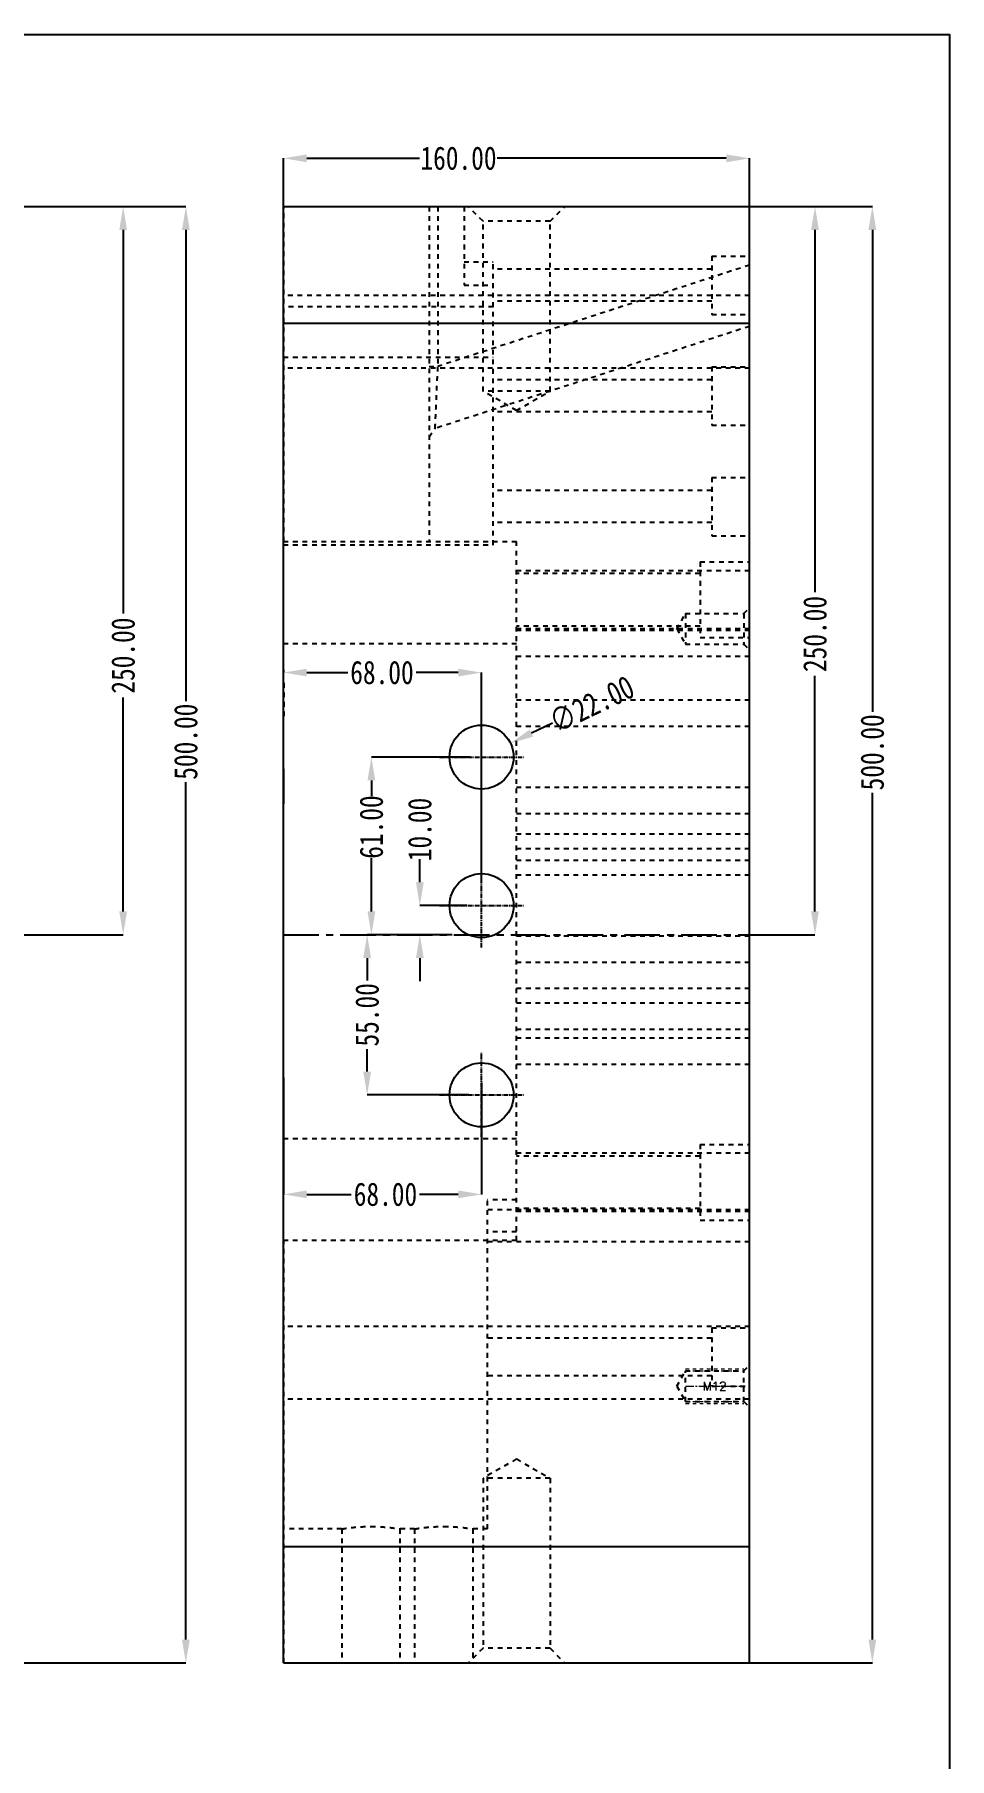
# Model space of a CAD drawing. Header units: millimetres. Extents: x 1188 to 10032, y -1727 to 798.
# Drawn here: x 5215 to 5529, y -1024 to -432 of the extents above; entities that cross this region are included whole.
import ezdxf
from ezdxf.enums import TextEntityAlignment as Align

# ---------------------------------------------------------------- set-up
doc = ezdxf.new("R2010")
doc.units = ezdxf.units.MM
doc.header["$LTSCALE"] = 16.335
doc.header["$PDMODE"] = 3
doc.header["$PDSIZE"] = 0.3125
doc.linetypes.add('CENTER', pattern=[0.6, 0.375, -0.075, 0.075, -0.075])
doc.linetypes.add('HIDDEN', pattern=[0.2, 0.1, -0.1])
doc.layers.get('0').update_dxf_attribs({"linetype": 'CONTINUOUS'})
doc.layers.get('Defpoints').update_dxf_attribs({"linetype": 'CONTINUOUS'})
doc.layers.add('DEFAULT_2', color=8, linetype='HIDDEN')
doc.layers.add('screw', color=33, linetype='CONTINUOUS', lineweight=13)
doc.styles.get("Standard").update_dxf_attribs({"font": 'txt', "width": 0.8})
doc.styles.add('TXT', font='txt.shx', dxfattribs={"bigfont": 'gbcbig.shx'})
doc.dimstyles.new('11', dxfattribs={"dimtxt": 8, "dimasz": 8, "dimexe": 0, "dimexo": 0, "dimgap": 0, "dimtad": 0, "dimzin": 0, "dimdsep": 46, "dimtxsty": 'Standard', "dimcen": 0, "dimclrd": 4, "dimclre": 4, "dimclrt": 6, "dimazin": 0, "dimtfac": 1, "dimtofl": 0, "dimtmove": 0, "dimatfit": 3, "dimfxl": 0, "dimtolj": 1, "dimtzin": 0, "dimarcsym": 0})

# ---------------------------------------------------------------- blocks, each defined once
blk = doc.blocks.new('*D313')
at = {"color": 4, "lineweight": -2, "transparency": 16777216}
for p, q in [((5364.89, -680.14), (5330.95, -680.14)), ((5330.95, -688.14), (5330.95, -693.52)), ((5330.95, -733.14), (5330.95, -714.85)), ((5347.75, -741.14), (5330.95, -741.14))]:
    blk.add_line(p, q, dxfattribs=at)
at = {"color": 4, "transparency": 16777216}
for points in [[(5329.61, -688.14), (5332.28, -688.14), (5330.95, -680.14)], [(5329.61, -733.14), (5332.28, -733.14), (5330.95, -741.14)]]:
    blk.add_solid(points, dxfattribs=at)
at = {"layer": 'Defpoints', "color": 0, "transparency": 16777216}
for p in [(5364.89, -680.14), (5330.95, -741.14), (5347.75, -741.14)]:
    blk.add_point(p, dxfattribs=at)
at = {"color": 6, "transparency": 16777216, "insert": (5330.95, -704.18), "char_height": 8, "attachment_point": 5, "rotation": 90}
blk.add_mtext('\\A1;61.00', dxfattribs=at)
blk = doc.blocks.new('*D314')
at = {"color": 4, "lineweight": -2, "transparency": 16777216}
for p, q in [((5347.57, -723.14), (5347.57, -715.14)), ((5363.83, -731.14), (5347.57, -731.14)), ((5358.69, -741.14), (5347.57, -741.14)), ((5347.57, -749.14), (5347.57, -757.14))]:
    blk.add_line(p, q, dxfattribs=at)
at = {"color": 4, "transparency": 16777216}
for points in [[(5346.24, -723.14), (5348.9, -723.14), (5347.57, -731.14)], [(5346.24, -749.14), (5348.9, -749.14), (5347.57, -741.14)]]:
    blk.add_solid(points, dxfattribs=at)
at = {"layer": 'Defpoints', "color": 0, "transparency": 16777216}
for p in [(5363.83, -731.14), (5347.57, -741.14), (5358.69, -741.14)]:
    blk.add_point(p, dxfattribs=at)
at = {"color": 6, "transparency": 16777216, "insert": (5347.57, -705.01), "char_height": 8, "attachment_point": 5, "rotation": 90}
blk.add_mtext('\\A1;10.00', dxfattribs=at)
blk = doc.blocks.new('*D315')
at = {"color": 4, "lineweight": -2, "transparency": 16777216}
for p, q in [((5353.13, -741.14), (5329.49, -741.14)), ((5329.49, -749.14), (5329.49, -756.91)), ((5329.49, -788.14), (5329.49, -780.38)), ((5364.37, -796.14), (5329.49, -796.14))]:
    blk.add_line(p, q, dxfattribs=at)
at = {"color": 4, "transparency": 16777216}
for points in [[(5328.16, -749.14), (5330.83, -749.14), (5329.49, -741.14)], [(5328.16, -788.14), (5330.83, -788.14), (5329.49, -796.14)]]:
    blk.add_solid(points, dxfattribs=at)
at = {"layer": 'Defpoints', "color": 0, "transparency": 16777216}
for p in [(5353.13, -741.14), (5329.49, -796.14), (5364.37, -796.14)]:
    blk.add_point(p, dxfattribs=at)
at = {"color": 6, "transparency": 16777216, "insert": (5329.49, -768.65), "char_height": 8, "attachment_point": 5, "rotation": 90}
blk.add_mtext('\\A1;55.00', dxfattribs=at)
blk = doc.blocks.new('*D316')
at = {"color": 4, "lineweight": -2, "transparency": 16777216}
for p, q in [((5300.76, -790.13), (5300.76, -830.29)), ((5368.76, -791.88), (5368.76, -830.29)), ((5308.76, -830.29), (5324.04, -830.29)), ((5360.76, -830.29), (5347.51, -830.29))]:
    blk.add_line(p, q, dxfattribs=at)
at = {"color": 4, "transparency": 16777216}
for points in [[(5308.76, -828.96), (5308.76, -831.62), (5300.76, -830.29)], [(5360.76, -828.96), (5360.76, -831.62), (5368.76, -830.29)]]:
    blk.add_solid(points, dxfattribs=at)
at = {"layer": 'Defpoints', "color": 0, "transparency": 16777216}
for p in [(5300.76, -790.13), (5368.76, -791.88), (5300.76, -830.29)]:
    blk.add_point(p, dxfattribs=at)
at = {"color": 6, "transparency": 16777216, "insert": (5335.77, -830.29), "char_height": 8, "attachment_point": 5}
blk.add_mtext('\\A1;68.00', dxfattribs=at)
blk = doc.blocks.new('*D317')
at = {"color": 4, "lineweight": -2, "transparency": 16777216}
for p, q in [((5300.76, -650.2), (5300.76, -651.14)), ((5308.76, -651.14), (5322.83, -651.14)), ((5360.76, -651.14), (5346.3, -651.14)), ((5368.76, -723.16), (5368.76, -651.14))]:
    blk.add_line(p, q, dxfattribs=at)
at = {"color": 4, "transparency": 16777216}
for points in [[(5308.76, -649.8), (5308.76, -652.47), (5300.76, -651.14)], [(5360.76, -649.8), (5360.76, -652.47), (5368.76, -651.14)]]:
    blk.add_solid(points, dxfattribs=at)
at = {"layer": 'Defpoints', "color": 0, "transparency": 16777216}
for p in [(5300.76, -650.2), (5300.76, -651.14), (5368.76, -723.16)]:
    blk.add_point(p, dxfattribs=at)
at = {"color": 6, "transparency": 16777216, "insert": (5334.57, -651.14), "char_height": 8, "attachment_point": 5}
blk.add_mtext('\\A1;68.00', dxfattribs=at)
blk = doc.blocks.new('*D318')
at = {"color": 4, "lineweight": -2, "transparency": 16777216}
for p, q in [((5442.08, -491.14), (5483.21, -491.14)), ((5483.21, -499.14), (5483.21, -623.5)), ((5483.21, -733.14), (5483.21, -652.3)), ((5457.09, -741.14), (5483.21, -741.14))]:
    blk.add_line(p, q, dxfattribs=at)
at = {"color": 4, "transparency": 16777216}
for points in [[(5481.87, -499.14), (5484.54, -499.14), (5483.21, -491.14)], [(5481.87, -733.14), (5484.54, -733.14), (5483.21, -741.14)]]:
    blk.add_solid(points, dxfattribs=at)
at = {"layer": 'Defpoints', "color": 0, "transparency": 16777216}
for p in [(5442.08, -491.14), (5457.09, -741.14), (5483.21, -741.14)]:
    blk.add_point(p, dxfattribs=at)
at = {"color": 6, "transparency": 16777216, "insert": (5483.21, -637.9), "char_height": 8, "attachment_point": 5, "rotation": 90}
blk.add_mtext('\\A1;250.00', dxfattribs=at)
blk = doc.blocks.new('*D319')
at = {"color": 4, "lineweight": -2, "transparency": 16777216}
for p, q in [((5442.08, -491.14), (5502.9, -491.14)), ((5502.9, -499.14), (5502.9, -664.65)), ((5502.9, -983.14), (5502.9, -692.38)), ((5426.66, -991.14), (5502.9, -991.14))]:
    blk.add_line(p, q, dxfattribs=at)
at = {"color": 4, "transparency": 16777216}
for points in [[(5501.57, -499.14), (5504.24, -499.14), (5502.9, -491.14)], [(5501.57, -983.14), (5504.24, -983.14), (5502.9, -991.14)]]:
    blk.add_solid(points, dxfattribs=at)
at = {"layer": 'Defpoints', "color": 0, "transparency": 16777216}
for p in [(5442.08, -491.14), (5426.66, -991.14), (5502.9, -991.14)]:
    blk.add_point(p, dxfattribs=at)
at = {"color": 6, "transparency": 16777216, "insert": (5502.9, -678.52), "char_height": 8, "attachment_point": 5, "rotation": 90}
blk.add_mtext('\\A1;500.00', dxfattribs=at)
blk = doc.blocks.new('*D320')
at = {"color": 4, "lineweight": -2, "transparency": 16777216}
blk.add_line((5393.1, -668.47), (5385.89, -671.93), dxfattribs=at)
at = {"color": 4, "transparency": 16777216}
blk.add_solid([(5385.31, -670.72), (5386.46, -673.13), (5378.67, -675.38)], dxfattribs=at)
at = {"layer": 'Defpoints', "color": 0, "transparency": 16777216}
for p in [(5378.67, -675.38), (5358.84, -684.9)]:
    blk.add_point(p, dxfattribs=at)
at = {"color": 6, "transparency": 16777216, "insert": (5406.57, -662.01), "char_height": 8, "attachment_point": 5, "rotation": 25.62166}
blk.add_mtext('\\A1;∅22.00', dxfattribs=at)
blk = doc.blocks.new('*D326')
at = {"color": 4, "lineweight": -2, "transparency": 16777216}
for p, q in [((5300.76, -491.14), (5300.76, -474.56)), ((5308.76, -474.56), (5347.51, -474.56)), ((5452.76, -474.56), (5374.17, -474.56)), ((5460.76, -500.17), (5460.76, -474.56))]:
    blk.add_line(p, q, dxfattribs=at)
at = {"color": 4, "transparency": 16777216}
for points in [[(5308.76, -473.23), (5308.76, -475.9), (5300.76, -474.56)], [(5452.76, -473.23), (5452.76, -475.9), (5460.76, -474.56)]]:
    blk.add_solid(points, dxfattribs=at)
at = {"layer": 'Defpoints', "color": 0, "transparency": 16777216}
for p in [(5300.76, -474.56), (5300.76, -491.14), (5460.76, -500.17)]:
    blk.add_point(p, dxfattribs=at)
at = {"color": 6, "transparency": 16777216, "insert": (5360.84, -474.56), "char_height": 8, "attachment_point": 5}
blk.add_mtext('\\A1;160.00', dxfattribs=at)
blk = doc.blocks.new('*D328')
at = {"color": 4, "lineweight": -2, "transparency": 16777216}
for p, q in [((5175.21, -491.14), (5245.74, -491.14)), ((5245.74, -499.14), (5245.74, -630.9)), ((5245.74, -733.14), (5245.74, -659.7)), ((5183.96, -741.14), (5245.74, -741.14))]:
    blk.add_line(p, q, dxfattribs=at)
at = {"color": 4, "transparency": 16777216}
for points in [[(5244.41, -499.14), (5247.07, -499.14), (5245.74, -491.14)], [(5244.41, -733.14), (5247.07, -733.14), (5245.74, -741.14)]]:
    blk.add_solid(points, dxfattribs=at)
at = {"layer": 'Defpoints', "color": 0, "transparency": 16777216}
for p in [(5175.21, -491.14), (5183.96, -741.14), (5245.74, -741.14)]:
    blk.add_point(p, dxfattribs=at)
at = {"color": 6, "transparency": 16777216, "insert": (5245.74, -645.3), "char_height": 8, "attachment_point": 5, "rotation": 90}
blk.add_mtext('\\A1;250.00', dxfattribs=at)
blk = doc.blocks.new('*D329')
at = {"color": 4, "lineweight": -2, "transparency": 16777216}
for p, q in [((5175.21, -491.14), (5267.26, -491.14)), ((5267.26, -499.14), (5267.26, -661)), ((5267.26, -983.14), (5267.26, -688.74)), ((5152.13, -991.14), (5267.26, -991.14))]:
    blk.add_line(p, q, dxfattribs=at)
at = {"color": 4, "transparency": 16777216}
for points in [[(5265.93, -499.14), (5268.6, -499.14), (5267.26, -491.14)], [(5265.93, -983.14), (5268.6, -983.14), (5267.26, -991.14)]]:
    blk.add_solid(points, dxfattribs=at)
at = {"layer": 'Defpoints', "color": 0, "transparency": 16777216}
for p in [(5175.21, -491.14), (5152.13, -991.14), (5267.26, -991.14)]:
    blk.add_point(p, dxfattribs=at)
at = {"color": 6, "transparency": 16777216, "insert": (5267.26, -674.87), "char_height": 8, "attachment_point": 5, "rotation": 90}
blk.add_mtext('\\A1;500.00', dxfattribs=at)

msp = doc.modelspace()

# ---------------------------------------------------------------- linework, layer by layer
at = {"color": 7, "linetype": 'Continuous'}
for p, q in [((5300.755, -991.141), (5300.755, -491.141)), ((5300.755, -491.141), (5460.755, -491.141)), ((5460.755, -991.141), (5460.755, -491.141)), ((5300.755, -531.141), (5460.755, -531.141)), ((5300.755, -684.203), (5300.855, -684.203)), ((5300.855, -696.203), (5300.855, -684.203)), ((5300.755, -696.203), (5300.855, -696.203)), ((5300.755, -951.141), (5460.755, -951.141)), ((5300.755, -991.141), (5460.755, -991.141))]:
    msp.add_line(p, q, dxfattribs=at)
at = {"color": 1, "linetype": 'CENTER', "ltscale": 0.248791}
for p, q in [((5368.755, -694.541), (5368.755, -665.741)), ((5354.355, -680.141), (5383.155, -680.141)), ((5368.755, -745.541), (5368.755, -716.741)), ((5354.355, -731.141), (5383.155, -731.141)), ((5368.755, -810.541), (5368.755, -781.741)), ((5354.355, -796.141), (5383.155, -796.141))]:
    msp.add_line(p, q, dxfattribs=at)
at = {"color": 1, "linetype": 'CENTER', "ltscale": 1.990328}
msp.add_line((5300.755, -741.141), (5460.755, -741.141), dxfattribs=at)
msp.add_lwpolyline([(4587.376, -432.042), (5529.385, -432.042), (5529.385, -1305.02), (4587.376, -1305.02)], close=True)
for centre in [(5368.755, -680.141), (5368.755, -731.141), (5368.755, -796.141)]:
    msp.add_circle(centre, 11)
at = {"layer": 'DEFAULT_2', "color": 8, "linetype": 'HIDDEN'}
for p, q in [((5300.855, -606.141), (5300.855, -491.141)), ((5350.755, -491.141), (5350.755, -606.141)), ((5353.755, -491.141), (5353.755, -545.995)), ((5362.755, -491.141), (5362.755, -518.141)), ((5369.255, -496.141), (5364.255, -491.141)), ((5392.255, -496.141), (5397.255, -491.141)), ((5369.255, -554.502), (5369.255, -496.141)), ((5392.255, -496.141), (5369.255, -496.141)), ((5392.255, -554.502), (5392.255, -496.141)), ((5447.755, -508.141), (5460.755, -508.141)), ((5447.755, -508.145), (5447.755, -528.138)), ((5460.755, -511.229), (5353.755, -545.995)), ((5362.755, -510.141), (5372.755, -510.141)), ((5372.755, -607.31), (5372.755, -510.141)), ((5447.755, -512.641), (5372.755, -512.641)), ((5362.755, -518.141), (5372.755, -518.141)), ((5460.755, -521.641), (5300.755, -521.641)), ((5372.755, -525.5), (5300.755, -525.5)), ((5447.755, -523.641), (5372.755, -523.641)), ((5460.755, -532.258), (5352.828, -567.326)), ((5447.755, -528.141), (5460.755, -528.141)), ((5300.755, -542.782), (5372.755, -542.782)), ((5460.755, -546.641), (5300.755, -546.641)), ((5350.755, -545.995), (5353.755, -545.995)), ((5447.755, -546.141), (5460.755, -546.141)), ((5447.755, -546.145), (5447.755, -566.138)), ((5380.755, -561.141), (5369.255, -554.502)), ((5392.255, -554.502), (5369.255, -554.502)), ((5447.755, -550.641), (5372.755, -550.641)), ((5380.755, -561.141), (5392.255, -554.502)), ((5447.755, -561.641), (5372.755, -561.641)), ((5350.755, -570.179), (5352.828, -567.326)), ((5352.828, -567.326), (5352.828, -567.326)), ((5352.828, -567.326), (5352.828, -567.326)), ((5447.755, -566.141), (5460.755, -566.141)), ((5447.755, -584.141), (5460.755, -584.141)), ((5447.755, -584.145), (5447.755, -604.138)), ((5447.755, -588.641), (5372.755, -588.641)), ((5447.755, -599.641), (5372.755, -599.641)), ((5300.755, -606.141), (5380.755, -606.141)), ((5300.755, -607.31), (5372.755, -607.31)), ((5380.755, -846.141), (5380.755, -606.141)), ((5447.755, -604.141), (5460.755, -604.141)), ((5443.755, -613.141), (5443.755, -639.141)), ((5443.755, -613.141), (5460.755, -613.141)), ((5460.755, -616.141), (5380.755, -616.141)), ((5443.755, -617.141), (5380.755, -617.141)), ((5435.755, -636.141), (5438.786, -630.891)), ((5438.786, -630.891), (5438.786, -641.391)), ((5438.786, -630.891), (5458.755, -630.891)), ((5458.755, -630.891), (5460.755, -628.891)), ((5458.755, -630.891), (5458.755, -641.391)), ((5443.755, -635.141), (5380.755, -635.141)), ((5460.755, -636.141), (5380.755, -636.141)), ((5460.755, -636.641), (5380.755, -636.641)), ((5435.755, -636.141), (5438.786, -641.391)), ((5443.755, -639.141), (5460.755, -639.141)), ((5300.755, -641.141), (5380.755, -641.141)), ((5438.786, -641.391), (5458.755, -641.391)), ((5458.755, -641.391), (5460.755, -643.391)), ((5460.755, -645.641), (5380.755, -645.641)), ((5300.755, -654.698), (5300.855, -654.698)), ((5300.855, -654.698), (5300.855, -666.698)), ((5460.755, -660.641), (5380.755, -660.641)), ((5300.755, -666.698), (5300.855, -666.698)), ((5460.755, -669.641), (5380.755, -669.641)), ((5460.755, -690.641), (5380.755, -690.641)), ((5460.755, -699.641), (5380.755, -699.641)), ((5460.755, -706.641), (5380.755, -706.641)), ((5460.755, -711.641), (5380.755, -711.641)), ((5460.755, -715.641), (5380.755, -715.641)), ((5460.755, -720.641), (5380.755, -720.641)), ((5460.755, -741.641), (5380.755, -741.641)), ((5460.755, -750.641), (5380.755, -750.641)), ((5460.755, -759.641), (5380.755, -759.641)), ((5460.755, -764.641), (5380.755, -764.641)), ((5460.755, -773.641), (5380.755, -773.641)), ((5460.755, -776.641), (5380.755, -776.641)), ((5460.755, -785.641), (5380.755, -785.641)), ((5300.755, -811.141), (5380.755, -811.141)), ((5460.755, -816.141), (5380.755, -816.141)), ((5443.755, -813.141), (5460.755, -813.141)), ((5443.755, -813.141), (5443.755, -839.141)), ((5443.755, -817.141), (5380.755, -817.141)), ((5380.755, -832.141), (5370.755, -832.141)), ((5370.755, -945.169), (5370.755, -832.141)), ((5460.755, -835.641), (5370.755, -835.641)), ((5443.755, -835.141), (5380.755, -835.141)), ((5460.755, -836.141), (5380.755, -836.141)), ((5443.755, -839.141), (5460.755, -839.141)), ((5380.755, -846.141), (5300.755, -846.141)), ((5300.855, -991.141), (5300.855, -846.141)), ((5380.755, -843.098), (5370.755, -843.098)), ((5460.755, -846.641), (5370.755, -846.641)), ((5460.755, -875.641), (5300.755, -875.641)), ((5447.755, -879.641), (5370.755, -879.641)), ((5447.755, -876.141), (5460.755, -876.141)), ((5447.755, -876.145), (5447.755, -896.138)), ((5447.755, -892.641), (5370.755, -892.641)), ((5435.755, -896.141), (5438.786, -890.891)), ((5438.786, -890.891), (5458.755, -890.891)), ((5438.786, -901.391), (5438.786, -890.891)), ((5458.755, -890.891), (5460.755, -888.891)), ((5458.755, -901.391), (5458.755, -890.891)), ((5435.755, -896.141), (5438.786, -901.391)), ((5447.755, -896.141), (5460.755, -896.141)), ((5460.755, -900.641), (5300.755, -900.641)), ((5438.786, -901.391), (5458.755, -901.391)), ((5458.755, -901.391), (5460.755, -903.391)), ((5380.755, -921.141), (5369.255, -927.781)), ((5380.755, -921.141), (5392.255, -927.781)), ((5392.255, -927.781), (5369.255, -927.781)), ((5369.255, -927.781), (5369.255, -986.141)), ((5392.255, -927.781), (5392.255, -986.141)), ((5320.755, -945.171), (5300.755, -945.171)), ((5320.755, -945.171), (5320.755, -991.141)), ((5345.755, -945.171), (5340.755, -945.171)), ((5340.755, -945.171), (5340.755, -991.141)), ((5345.755, -945.171), (5345.755, -991.141)), ((5370.755, -945.171), (5365.755, -945.171)), ((5365.755, -945.171), (5365.755, -991.141)), ((5369.255, -986.141), (5364.255, -991.141)), ((5392.255, -986.141), (5369.255, -986.141)), ((5392.255, -986.141), (5397.255, -991.141))]:
    msp.add_line(p, q, dxfattribs=at)
for points, knots in [([(5352.828, -567.326), (5352.835, -567.317), (5352.828, -567.273), (5352.84, -567.191), (5352.84, -567.049), (5352.849, -566.856), (5352.858, -566.609), (5352.871, -566.311), (5352.887, -565.962), (5352.912, -565.398), (5352.948, -564.578), (5352.996, -563.463), (5353.052, -562.184), (5353.114, -560.756), (5353.181, -559.197), (5353.282, -556.903), (5353.413, -553.831), (5353.582, -549.978), (5353.703, -547.337), (5353.755, -545.995)], [0, 0, 0, 0, 0.0015287, 0.0055723, 0.0121295, 0.0211947, 0.0327576, 0.0467708, 0.0631694, 0.0818882, 0.1260167, 0.17853, 0.238743, 0.3059249, 0.3792954, 0.4580659, 0.6286011, 0.8113271, 1, 1, 1, 1]), ([(5320.755, -945.171), (5320.759, -945.169), (5320.776, -945.17), (5320.811, -945.16), (5320.872, -945.152), (5320.999, -945.13), (5321.218, -945.095), (5321.548, -945.042), (5321.966, -944.978), (5322.469, -944.904), (5323.051, -944.825), (5323.968, -944.709), (5325.266, -944.569), (5326.973, -944.432), (5328.826, -944.34), (5330.104, -944.318), (5330.755, -944.318)], [0, 0, 0, 0, 0.0012159, 0.0048634, 0.0109422, 0.0194439, 0.0435714, 0.0769333, 0.1192044, 0.1699335, 0.2285793, 0.2945909, 0.4460097, 0.618432, 0.8055972, 1, 1, 1, 1]), ([(5330.755, -944.318), (5331.406, -944.318), (5332.684, -944.34), (5334.538, -944.432), (5336.244, -944.569), (5337.542, -944.709), (5338.46, -944.825), (5339.042, -944.904), (5339.544, -944.978), (5339.963, -945.042), (5340.257, -945.089), (5340.446, -945.119), (5340.556, -945.138), (5340.636, -945.15), (5340.705, -945.165), (5340.725, -945.163), (5340.758, -945.174), (5340.755, -945.171)], [0, 0, 0, 0, 0.1944009, 0.3815692, 0.553998, 0.7054165, 0.7714277, 0.8300722, 0.8807996, 0.9230699, 0.9564304, 0.9696675, 0.9805565, 0.989058, 0.9951369, 0.9987843, 1, 1, 1, 1]), ([(5345.755, -945.171), (5345.759, -945.169), (5345.776, -945.17), (5345.811, -945.16), (5345.872, -945.152), (5345.999, -945.13), (5346.218, -945.095), (5346.548, -945.042), (5346.966, -944.978), (5347.469, -944.904), (5348.051, -944.825), (5348.968, -944.709), (5350.266, -944.569), (5351.973, -944.432), (5353.826, -944.34), (5355.104, -944.318), (5355.755, -944.318)], [0, 0, 0, 0, 0.0012159, 0.0048634, 0.0109422, 0.0194439, 0.0435714, 0.0769333, 0.1192044, 0.1699335, 0.2285793, 0.2945909, 0.4460097, 0.618432, 0.8055972, 1, 1, 1, 1]), ([(5355.755, -944.318), (5356.406, -944.318), (5357.684, -944.34), (5359.538, -944.432), (5361.244, -944.569), (5362.542, -944.709), (5363.46, -944.825), (5364.042, -944.904), (5364.544, -944.978), (5364.963, -945.042), (5365.257, -945.089), (5365.446, -945.119), (5365.556, -945.138), (5365.636, -945.15), (5365.705, -945.165), (5365.725, -945.163), (5365.758, -945.174), (5365.755, -945.171)], [0, 0, 0, 0, 0.1944009, 0.3815692, 0.553998, 0.7054165, 0.7714277, 0.8300722, 0.8807996, 0.9230699, 0.9564304, 0.9696675, 0.9805565, 0.989058, 0.9951369, 0.9987843, 1, 1, 1, 1])]:
    msp.add_open_spline(points, degree=3, knots=knots, dxfattribs=at)
at = {"layer": 'screw', "color": 92, "linetype": 'HIDDEN', "ltscale": 0.746373}
for p, q in [((5438.786, -890.141), (5458.755, -890.141)), ((5438.786, -902.141), (5458.755, -902.141))]:
    msp.add_line(p, q, dxfattribs=at)
at = {"layer": 'screw', "color": 8, "linetype": 'HIDDEN', "ltscale": 0.746373}
for p, q in [((5438.786, -890.891), (5458.755, -890.891)), ((5438.786, -901.391), (5458.755, -901.391))]:
    msp.add_line(p, q, dxfattribs=at)
at = {"layer": 'screw', "color": 1, "linetype": 'CENTER', "ltscale": 0.466483}
msp.add_line((5438.786, -896.141), (5458.755, -896.141), dxfattribs=at)

# ---------------------------------------------------------------- texts
at = {"layer": 'screw', "color": 6, "linetype": 'HIDDEN', "ltscale": 0.746373, "style": 'TXT'}
msp.add_text('M12', height=3, dxfattribs=at).set_placement((5448.771, -896.141), align=Align.MIDDLE)

# ---------------------------------------------------------------- dimensions: what is measured, and where the dimension line sits
for base, p1, p2, picture, middle in [((5300.755, -474.565), (5460.755, -500.167), (5300.755, -491.141), '*D326', (5360.839, -474.565)), ((5300.755, -651.137), (5368.755, -723.155), (5300.755, -650.195), '*D317', (5334.568, -651.137)), ((5300.755, -830.289), (5368.755, -791.879), (5300.755, -790.128), '*D316', (5335.772, -830.289))]:
    dim = msp.add_linear_dim(base=base, p1=p1, p2=p2, dimstyle='11')
    dim.commit()
    dim.dimension.update_dxf_attribs({"geometry": picture, "text_midpoint": middle, "dimtype": 160})
for base, p1, p2, picture, middle in [((5267.263, -991.141), (5175.21, -491.141), (5152.13, -991.141), '*D329', (5267.263, -674.871)), ((5245.741, -741.141), (5175.21, -491.141), (5183.958, -741.141), '*D328', (5245.741, -645.3)), ((5502.903, -991.141), (5442.084, -491.141), (5426.66, -991.141), '*D319', (5502.903, -678.515)), ((5483.207, -741.141), (5442.084, -491.141), (5457.094, -741.141), '*D318', (5483.207, -637.903)), ((5330.946, -741.141), (5364.892, -680.141), (5347.751, -741.141), '*D313', (5330.946, -704.184)), ((5347.571, -741.141), (5363.831, -731.141), (5358.687, -741.141), '*D314', (5347.571, -705.008)), ((5329.492, -796.141), (5353.129, -741.141), (5364.37, -796.141), '*D315', (5329.492, -768.648))]:
    dim = msp.add_linear_dim(base=base, p1=p1, p2=p2, angle=90, dimstyle='11')
    dim.commit()
    dim.dimension.update_dxf_attribs({"geometry": picture, "text_midpoint": middle, "dimtype": 160})
dim = msp.add_diameter_dim_2p(p1=(5358.837, -684.898), p2=(5378.674, -675.385), dimstyle='11')
dim.commit()
dim.dimension.update_dxf_attribs({"geometry": '*D320', "text_midpoint": (5406.565, -662.008)})

doc.saveas('drawing.dxf')
